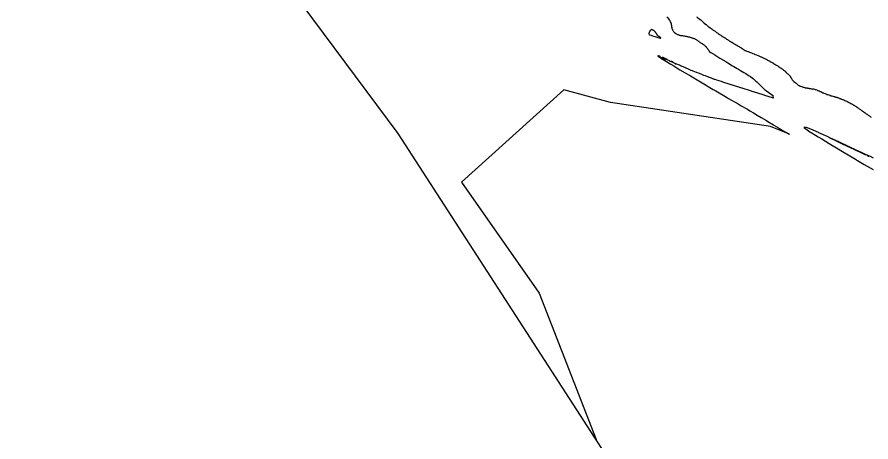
# Model space of a CAD drawing. Header units: metres. Extents: x 483462 to 484492, y 8428718 to 8429266.
# Drawn here: x 483718.7 to 483834.4, y 8429013.4 to 8429071 of the extents above; entities that cross this region are included whole.
import ezdxf

# ---------------------------------------------------------------- set-up
doc = ezdxf.new("R2010")
doc.units = ezdxf.units.M
for name, color, linetype in [('C-TINN-BNDY', 110, 'Continuous'), ('C-TOPO-MAJR', 9, 'Continuous'), ('C-TOPO-MINR', 8, 'Continuous')]:
    doc.layers.add(name, color=color, linetype=linetype)

msp = doc.modelspace()

# ---------------------------------------------------------------- linework, layer by layer
at = {"layer": 'C-TINN-BNDY', "color": 110, "linetype": 'Continuous', "lineweight": -3, "flags": 128}
msp.add_lwpolyline([(483993.83, 8428866.56), (483819.35, 8428977.94), (483813.92, 8428987.8), (483770.38, 8429055.19), (483738.68, 8429097.82), (483737.03, 8429098.64), (483731.94, 8429101.19), (483726.84, 8429103.74), (483721.62, 8429106.34), (483721.48, 8429106.41), (483711.68, 8429111.42)], dxfattribs=at)
at = {"layer": 'C-TOPO-MAJR', "color": 9, "linetype": 'Continuous', "lineweight": -3, "elevation": 1200, "flags": 128}
for points in [[(483810.81, 8429071.04), (483810.9, 8429070.97), (483810.99, 8429070.91), (483810.99, 8429070.91), (483811.17, 8429070.77), (483811.17, 8429070.76), (483811.36, 8429070.62), (483811.37, 8429070.61), (483811.56, 8429070.46), (483811.58, 8429070.44), (483811.67, 8429070.37), (483811.69, 8429070.33), (483811.71, 8429070.29), (483811.74, 8429070.27), (483811.86, 8429070.17), (483811.89, 8429070.15), (483812.1, 8429069.99), (483812.15, 8429069.96), (483812.26, 8429069.87), (483812.28, 8429069.82), (483812.39, 8429069.73), (483812.45, 8429069.69), (483812.64, 8429069.55), (483812.7, 8429069.5), (483812.8, 8429069.43), (483812.87, 8429069.38), (483812.9, 8429069.35), (483813, 8429069.29), (483813.07, 8429069.24), (483813.23, 8429069.12), (483813.31, 8429069.07), (483813.4, 8429069.01), (483813.48, 8429068.95), (483813.51, 8429068.93), (483813.53, 8429068.92), (483813.59, 8429068.88), (483813.68, 8429068.82), (483813.79, 8429068.74), (483813.88, 8429068.68), (483813.99, 8429068.6), (483814.09, 8429068.53), (483814.2, 8429068.46), (483814.29, 8429068.4), (483814.39, 8429068.33), (483814.49, 8429068.27), (483814.53, 8429068.24), (483814.63, 8429068.17), (483814.66, 8429068.17), (483814.71, 8429068.13), (483814.8, 8429068.07), (483814.88, 8429068.01), (483814.98, 8429067.95), (483815.02, 8429067.92), (483815.11, 8429067.86), (483815.14, 8429067.85), (483815.23, 8429067.79), (483815.29, 8429067.75), (483815.38, 8429067.7), (483815.43, 8429067.66), (483815.5, 8429067.61), (483815.53, 8429067.61), (483815.56, 8429067.59), (483815.65, 8429067.53), (483815.69, 8429067.5), (483815.78, 8429067.44), (483815.81, 8429067.42), (483815.91, 8429067.36), (483815.94, 8429067.35), (483816.02, 8429067.3), (483816.04, 8429067.29), (483816.06, 8429067.28), (483816.14, 8429067.23), (483816.17, 8429067.22), (483816.24, 8429067.18), (483816.27, 8429067.16), (483816.35, 8429067.12), (483816.37, 8429067.11), (483816.45, 8429067.07), (483816.47, 8429067.05), (483816.56, 8429067), (483816.58, 8429066.99), (483816.67, 8429066.94), (483816.78, 8429066.87), (483816.8, 8429066.85), (483816.91, 8429066.78), (483816.93, 8429066.77), (483816.93, 8429066.76), (483817.02, 8429066.7), (483817.03, 8429066.7), (483817.12, 8429066.64), (483817.13, 8429066.63), (483817.24, 8429066.56), (483817.25, 8429066.55), (483817.27, 8429066.54), (483817.39, 8429066.48), (483817.4, 8429066.47), (483817.5, 8429066.42), (483817.51, 8429066.42), (483817.62, 8429066.37), (483817.77, 8429066.32), (483817.78, 8429066.31), (483817.98, 8429066.24), (483817.98, 8429066.23), (483817.99, 8429066.23), (483818.12, 8429066.18), (483818.13, 8429066.18), (483818.28, 8429066.13), (483818.28, 8429066.12), (483818.44, 8429066.06), (483818.44, 8429066.06), (483818.44, 8429066.06), (483818.61, 8429066), (483818.61, 8429066), (483818.63, 8429065.99), (483818.78, 8429065.93), (483818.79, 8429065.93), (483818.79, 8429065.93), (483818.97, 8429065.86), (483818.97, 8429065.85), (483819.15, 8429065.78), (483819.15, 8429065.78), (483819.16, 8429065.77), (483819.34, 8429065.7), (483819.35, 8429065.69), (483819.53, 8429065.61), (483819.54, 8429065.61), (483819.55, 8429065.61), (483819.72, 8429065.52), (483819.74, 8429065.52), (483819.91, 8429065.44), (483819.93, 8429065.43), (483819.94, 8429065.42), (483820.12, 8429065.33), (483820.13, 8429065.32), (483820.14, 8429065.32), (483820.32, 8429065.23), (483820.34, 8429065.22), (483820.5, 8429065.13), (483820.54, 8429065.11), (483820.71, 8429065.01), (483820.73, 8429065), (483820.75, 8429064.99), (483820.91, 8429064.9), (483820.93, 8429064.89), (483820.96, 8429064.87), (483821.12, 8429064.78), (483821.18, 8429064.75), (483821.34, 8429064.65), (483821.37, 8429064.64), (483821.38, 8429064.63), (483821.4, 8429064.62), (483821.55, 8429064.53), (483821.59, 8429064.5), (483821.73, 8429064.42), (483821.8, 8429064.38), (483821.84, 8429064.35), (483821.97, 8429064.26), (483821.99, 8429064.25), (483822, 8429064.23), (483822.04, 8429064.2), (483822.17, 8429064.12), (483822.25, 8429064.07), (483822.36, 8429063.99), (483822.41, 8429063.96), (483822.51, 8429063.89), (483822.52, 8429063.87), (483822.53, 8429063.85), (483822.57, 8429063.82), (483822.67, 8429063.75), (483822.75, 8429063.69), (483822.83, 8429063.63), (483822.88, 8429063.6), (483822.95, 8429063.54), (483822.96, 8429063.52), (483822.96, 8429063.49), (483822.97, 8429063.45), (483823.02, 8429063.41), (483823.08, 8429063.37), (483823.17, 8429063.29), (483823.22, 8429063.25), (483823.27, 8429063.2), (483823.34, 8429063.12), (483823.39, 8429063.07), (483823.47, 8429062.97), (483823.51, 8429062.92), (483823.55, 8429062.87), (483823.61, 8429062.77), (483823.64, 8429062.73), (483823.7, 8429062.63), (483823.73, 8429062.59), (483823.77, 8429062.5), (483823.79, 8429062.46), (483823.85, 8429062.38), (483823.96, 8429062.3), (483823.99, 8429062.25), (483824.16, 8429062.15), (483824.19, 8429062.11), (483824.21, 8429062.09), (483824.32, 8429062.02), (483824.34, 8429062), (483824.4, 8429061.93), (483824.47, 8429061.85), (483824.49, 8429061.84), (483824.57, 8429061.78), (483824.59, 8429061.77), (483824.66, 8429061.72), (483824.73, 8429061.69), (483824.74, 8429061.68), (483824.81, 8429061.65), (483824.89, 8429061.62), (483824.91, 8429061.61), (483825.01, 8429061.58), (483825.03, 8429061.58), (483825.12, 8429061.55), (483825.14, 8429061.55), (483825.18, 8429061.52), (483825.23, 8429061.5), (483825.32, 8429061.48), (483825.34, 8429061.48), (483825.43, 8429061.46), (483825.44, 8429061.46), (483825.49, 8429061.44), (483825.54, 8429061.41), (483825.65, 8429061.4), (483825.66, 8429061.4), (483825.77, 8429061.4), (483825.78, 8429061.4), (483825.83, 8429061.37), (483825.88, 8429061.35), (483825.89, 8429061.35), (483826.01, 8429061.34), (483826.13, 8429061.33), (483826.14, 8429061.33), (483826.22, 8429061.31), (483826.23, 8429061.3), (483826.37, 8429061.27), (483826.38, 8429061.27), (483826.52, 8429061.24), (483826.58, 8429061.25), (483826.64, 8429061.27), (483826.65, 8429061.27), (483826.77, 8429061.22), (483826.77, 8429061.21), (483826.89, 8429061.16), (483826.95, 8429061.19), (483826.95, 8429061.19), (483827.08, 8429061.12), (483827.08, 8429061.12), (483827.21, 8429061.05), (483827.28, 8429061.06), (483827.28, 8429061.06), (483827.38, 8429061), (483827.41, 8429060.98), (483827.42, 8429060.98), (483827.42, 8429060.98), (483827.55, 8429060.9), (483827.55, 8429060.9), (483827.63, 8429060.89), (483827.64, 8429060.89), (483827.64, 8429060.89), (483827.78, 8429060.81), (483827.79, 8429060.81), (483827.93, 8429060.73), (483827.94, 8429060.73), (483828, 8429060.71), (483828, 8429060.71), (483828.06, 8429060.7), (483828.07, 8429060.69), (483828.22, 8429060.62), (483828.23, 8429060.62), (483828.39, 8429060.55), (483828.4, 8429060.54), (483828.47, 8429060.52), (483828.54, 8429060.5), (483828.55, 8429060.5), (483828.69, 8429060.45), (483828.7, 8429060.44), (483828.71, 8429060.44), (483828.86, 8429060.39), (483828.87, 8429060.38), (483828.94, 8429060.36), (483829.01, 8429060.34), (483829.03, 8429060.33), (483829.13, 8429060.3), (483829.14, 8429060.3), (483829.26, 8429060.27), (483829.27, 8429060.26), (483829.29, 8429060.26), (483829.4, 8429060.23), (483829.41, 8429060.23), (483829.5, 8429060.21), (483829.52, 8429060.2), (483829.58, 8429060.18), (483829.64, 8429060.16), (483829.66, 8429060.15), (483829.77, 8429060.12), (483829.79, 8429060.12), (483829.89, 8429060.09), (483829.9, 8429060.08), (483829.95, 8429060.07), (483829.97, 8429060.06), (483830.01, 8429060.04), (483830.03, 8429060.04), (483830.16, 8429059.99), (483830.18, 8429059.98), (483830.3, 8429059.94), (483830.33, 8429059.93), (483830.37, 8429059.91), (483830.39, 8429059.9), (483830.43, 8429059.89), (483830.46, 8429059.88), (483830.59, 8429059.82), (483830.62, 8429059.81), (483830.74, 8429059.76), (483830.77, 8429059.75), (483830.79, 8429059.74), (483830.85, 8429059.71), (483830.87, 8429059.7), (483830.99, 8429059.65), (483831.02, 8429059.64), (483831.05, 8429059.63), (483831.16, 8429059.58), (483831.18, 8429059.56), (483831.24, 8429059.53), (483831.26, 8429059.52), (483831.37, 8429059.47), (483831.4, 8429059.45), (483831.44, 8429059.43), (483831.55, 8429059.38), (483831.58, 8429059.36), (483831.61, 8429059.34), (483831.65, 8429059.32), (483831.68, 8429059.3), (483831.79, 8429059.24), (483831.83, 8429059.22), (483831.87, 8429059.2), (483831.98, 8429059.14), (483832.02, 8429059.11), (483832.06, 8429059.09), (483832.09, 8429059.07), (483832.13, 8429059.04), (483832.19, 8429059), (483832.24, 8429058.97), (483832.35, 8429058.91), (483832.41, 8429058.87), (483832.48, 8429058.83), (483832.52, 8429058.8), (483832.57, 8429058.77), (483832.63, 8429058.72), (483832.68, 8429058.69), (483832.73, 8429058.65), (483832.79, 8429058.61), (483832.85, 8429058.57), (483832.93, 8429058.52), (483833, 8429058.47), (483833.06, 8429058.43), (483833.12, 8429058.39), (483833.17, 8429058.35), (483833.22, 8429058.31), (483833.31, 8429058.25), (483833.36, 8429058.21), (483833.44, 8429058.15), (483833.52, 8429058.1), (483833.63, 8429058.02), (483833.7, 8429057.97), (483833.81, 8429057.89), (483833.89, 8429057.83), (483833.97, 8429057.78), (483834.05, 8429057.71), (483834.13, 8429057.66), (483834.22, 8429057.59), (483834.32, 8429057.52), (483834.36, 8429057.49), (483834.47, 8429057.41)], [(483834.78, 8429051.86), (483834.36, 8429052.09), (483833.77, 8429052.34), (483833.25, 8429052.58), (483832.74, 8429052.81), (483832.13, 8429053.09), (483831.9, 8429053.2), (483831.68, 8429053.31), (483831.53, 8429053.38), (483830.28, 8429053.97), (483830.2, 8429054.01), (483830.13, 8429054.04), (483829.12, 8429054.51), (483828.7, 8429054.71), (483828.63, 8429054.75), (483827.38, 8429055.31), (483827.34, 8429055.33), (483826.29, 8429055.79), (483826.28, 8429055.8), (483825.71, 8429056.02), (483825.65, 8429056.02), (483825.35, 8429056.02), (483825.6, 8429055.83), (483826.17, 8429055.46), (483826.32, 8429055.36), (483827.28, 8429054.76), (483827.76, 8429054.47), (483828.76, 8429053.86), (483829.78, 8429053.25), (483830.56, 8429052.78), (483832.34, 8429051.72), (483832.62, 8429051.56), (483833.52, 8429051.03), (483834.72, 8429050.32)]]:
    msp.add_lwpolyline(points, dxfattribs=at)
for points in [[(483830.18, 8429054.02), (483830.09, 8429054.06), (483828.86, 8429054.64), (483828.76, 8429054.68), (483828.88, 8429054.61), (483829.83, 8429054.17), (483830.16, 8429054.01), (483831.14, 8429053.56), (483831.41, 8429053.44), (483830.18, 8429054.02)], [(483832.7, 8429052.81), (483833.53, 8429052.41), (483833.7, 8429052.33), (483833.37, 8429052.49), (483832.75, 8429052.79), (483832.7, 8429052.81), (483832.41, 8429052.95), (483831.47, 8429053.4), (483831.08, 8429053.59), (483830.5, 8429053.85), (483830.55, 8429053.82), (483831.13, 8429053.55), (483831.73, 8429053.27), (483832.01, 8429053.13), (483832.56, 8429052.87), (483832.7, 8429052.81)], [(483834.15, 8429052.13), (483833.99, 8429052.21), (483834.12, 8429052.14), (483834.15, 8429052.13)]]:
    msp.add_lwpolyline(points, close=True, dxfattribs=at)
at = {"layer": 'C-TOPO-MINR', "color": 8, "linetype": 'Continuous', "lineweight": -3, "elevation": 1202, "flags": 128}
msp.add_lwpolyline([(483806.78, 8429071.04), (483806.85, 8429070.95), (483806.87, 8429070.93), (483806.91, 8429070.89), (483806.91, 8429070.89), (483807.01, 8429070.75), (483807.11, 8429070.61), (483807.12, 8429070.6), (483807.15, 8429070.54), (483807.16, 8429070.53), (483807.23, 8429070.37), (483807.3, 8429070.23), (483807.31, 8429070.2), (483807.33, 8429070.14), (483807.34, 8429070.11), (483807.37, 8429069.98), (483807.4, 8429069.85), (483807.4, 8429069.81), (483807.41, 8429069.77), (483807.42, 8429069.68), (483807.43, 8429069.64), (483807.46, 8429069.51), (483807.47, 8429069.46), (483807.5, 8429069.37), (483807.52, 8429069.32), (483807.54, 8429069.27), (483807.58, 8429069.18), (483807.62, 8429069.13), (483807.68, 8429069.05), (483807.72, 8429069), (483807.78, 8429068.93), (483807.83, 8429068.9), (483807.89, 8429068.84), (483807.94, 8429068.81), (483808, 8429068.76), (483808.07, 8429068.73), (483808.14, 8429068.69), (483808.22, 8429068.65), (483808.29, 8429068.62), (483808.38, 8429068.59), (483808.46, 8429068.56), (483808.53, 8429068.54), (483808.61, 8429068.52), (483808.69, 8429068.51), (483808.76, 8429068.5), (483808.81, 8429068.49), (483808.88, 8429068.49), (483808.91, 8429068.48), (483808.99, 8429068.47), (483809.07, 8429068.46), (483809.14, 8429068.45), (483809.24, 8429068.43), (483809.27, 8429068.43), (483809.35, 8429068.41), (483809.41, 8429068.4), (483809.49, 8429068.38), (483809.58, 8429068.36), (483809.66, 8429068.33), (483809.75, 8429068.31), (483809.8, 8429068.3), (483809.89, 8429068.28), (483809.93, 8429068.27), (483810.02, 8429068.24), (483810.08, 8429068.22), (483810.15, 8429068.2), (483810.24, 8429068.18), (483810.27, 8429068.16), (483810.36, 8429068.13), (483810.41, 8429068.11), (483810.5, 8429068.08), (483810.57, 8429068.05), (483810.67, 8429067.99), (483810.74, 8429067.96), (483810.78, 8429067.93), (483810.87, 8429067.88), (483810.9, 8429067.87), (483810.93, 8429067.84), (483811.01, 8429067.79), (483811.05, 8429067.76), (483811.13, 8429067.7), (483811.17, 8429067.66), (483811.26, 8429067.6), (483811.29, 8429067.57), (483811.38, 8429067.5), (483811.4, 8429067.49), (483811.44, 8429067.47), (483811.54, 8429067.4), (483811.57, 8429067.38), (483811.66, 8429067.32), (483811.67, 8429067.31), (483811.75, 8429067.26), (483811.77, 8429067.24), (483811.8, 8429067.22), (483811.87, 8429067.17), (483811.9, 8429067.14), (483811.98, 8429067.07), (483812, 8429067.06), (483812.08, 8429066.97), (483812.09, 8429066.96), (483812.11, 8429066.94), (483812.2, 8429066.83), (483812.22, 8429066.81), (483812.29, 8429066.72), (483812.3, 8429066.71), (483812.3, 8429066.7), (483812.36, 8429066.61), (483812.37, 8429066.6), (483812.41, 8429066.53), (483812.41, 8429066.52), (483812.45, 8429066.46), (483812.45, 8429066.46), (483812.48, 8429066.41), (483812.48, 8429066.4), (483812.49, 8429066.4), (483812.53, 8429066.33), (483812.53, 8429066.33), (483812.53, 8429066.33), (483812.72, 8429066.21), (483812.72, 8429066.21), (483812.73, 8429066.21), (483812.73, 8429066.2), (483812.73, 8429066.2), (483812.73, 8429066.2), (483813.12, 8429065.97), (483813.25, 8429065.88), (483813.27, 8429065.88), (483813.97, 8429065.45), (483814.05, 8429065.4), (483814.75, 8429064.96), (483814.9, 8429064.88), (483815.03, 8429064.8), (483815.66, 8429064.41), (483815.83, 8429064.31), (483816.29, 8429064.03), (483816.49, 8429063.92), (483816.76, 8429063.75), (483816.98, 8429063.63), (483817.22, 8429063.49), (483817.46, 8429063.34), (483817.66, 8429063.23), (483817.93, 8429063.04), (483818.11, 8429062.94), (483818.4, 8429062.7), (483818.54, 8429062.61), (483818.85, 8429062.32), (483818.96, 8429062.23), (483819.28, 8429061.91), (483819.35, 8429061.84), (483819.7, 8429061.49), (483819.74, 8429061.45), (483820.12, 8429061.1), (483820.13, 8429061.09), (483820.27, 8429060.98), (483820.59, 8429060.75), (483820.61, 8429060.73), (483820.62, 8429060.73), (483821.11, 8429060.39), (483821.12, 8429060.39), (483821.13, 8429060.38), (483821.13, 8429060.38), (483821.13, 8429060.38), (483821.17, 8429060.02), (483821.17, 8429060.02), (483821.15, 8429060.03), (483821.09, 8429060.04), (483820.05, 8429060.37), (483819.97, 8429060.4), (483819.84, 8429060.44), (483818.51, 8429060.86), (483818.48, 8429060.87), (483818.13, 8429060.98), (483817, 8429061.34), (483816.92, 8429061.37), (483815.65, 8429061.77), (483815.55, 8429061.8), (483815.51, 8429061.82), (483815.49, 8429061.82), (483815.49, 8429061.82), (483815.47, 8429061.82), (483815.36, 8429061.86), (483814.37, 8429062.18), (483814.18, 8429062.25), (483813.57, 8429062.45), (483813.34, 8429062.54), (483813.19, 8429062.55), (483813.19, 8429062.55), (483813.14, 8429062.57), (483812.99, 8429062.63), (483812.83, 8429062.7), (483812.54, 8429062.81), (483812.45, 8429062.85), (483812.42, 8429062.86), (483812.42, 8429062.86), (483812.01, 8429063.02), (483811.99, 8429063.01), (483811.78, 8429063.09), (483811.41, 8429063.24), (483811.08, 8429063.38), (483810.82, 8429063.48), (483810.78, 8429063.47), (483810.78, 8429063.47), (483810.36, 8429063.65), (483810.33, 8429063.66), (483810.25, 8429063.69), (483810.08, 8429063.76), (483809.61, 8429063.96), (483809.36, 8429064.06), (483809.19, 8429064.17), (483808.63, 8429064.41), (483808.49, 8429064.47), (483808.35, 8429064.53), (483807.9, 8429064.72), (483808.05, 8429064.63), (483807.52, 8429064.89), (483807.4, 8429064.95), (483807.18, 8429064.98), (483807.13, 8429065.07), (483806.81, 8429065.22), (483806.72, 8429065.25), (483806.69, 8429065.25), (483806.69, 8429065.24), (483806.35, 8429065.41), (483806.45, 8429065.19), (483805.93, 8429065.5), (483805.83, 8429065.69), (483805.81, 8429065.7), (483805.64, 8429065.75), (483805.63, 8429065.76), (483805.57, 8429065.76), (483805.55, 8429065.75), (483805.55, 8429065.74), (483805.56, 8429065.72), (483805.63, 8429065.67), (483805.86, 8429065.51), (483805.97, 8429065.44), (483806.51, 8429065.1), (483807.31, 8429064.61), (483807.7, 8429064.37), (483808.55, 8429063.86), (483809.27, 8429063.43), (483809.98, 8429063.01), (483811.1, 8429062.35), (483811.54, 8429062.09), (483813.06, 8429061.19), (483813.13, 8429061.15), (483813.42, 8429060.98), (483814.87, 8429060.13), (483815.14, 8429059.98), (483816.44, 8429059.22), (483816.84, 8429058.98), (483817.69, 8429058.49), (483818.04, 8429058.28), (483818.51, 8429058), (483819.01, 8429057.71), (483819.57, 8429057.38), (483820.27, 8429056.96), (483820.47, 8429056.84), (483821.23, 8429056.39), (483821.28, 8429056.36), (483821.9, 8429056), (483822.06, 8429055.9), (483822.64, 8429055.55), (483823, 8429055.34), (483823.22, 8429055.21), (483823.33, 8429055.14), (483823.39, 8429055.11), (483820.84, 8429056.17), (483799.12, 8429059.41), (483792.79, 8429061.12), (483778.94, 8429048.61), (483789.46, 8429033.56), (483797.18, 8429013.72), (483797.06, 8429013.89)], dxfattribs=at)
at = {"layer": 'C-TOPO-MINR', "color": 8, "linetype": 'Continuous', "lineweight": -3, "flags": 128}
for points, elevation in [([(483805.72, 8429068.2), (483805.85, 8429068.16), (483805.97, 8429068.13), (483805.95, 8429068.17), (483805.93, 8429068.19), (483805.9, 8429068.21), (483805.88, 8429068.23), (483805.85, 8429068.26), (483805.82, 8429068.28), (483805.79, 8429068.3), (483805.76, 8429068.32), (483805.73, 8429068.35), (483805.69, 8429068.37), (483805.66, 8429068.4), (483805.61, 8429068.43), (483805.57, 8429068.47), (483805.52, 8429068.51), (483805.48, 8429068.56), (483805.44, 8429068.62), (483805.4, 8429068.67), (483805.37, 8429068.71), (483805.36, 8429068.73), (483805.35, 8429068.78), (483805.34, 8429068.8), (483805.31, 8429068.84), (483805.29, 8429068.87), (483805.27, 8429068.91), (483805.24, 8429068.93), (483805.22, 8429068.97), (483805.19, 8429069), (483805.14, 8429069.05), (483805.08, 8429069.11), (483805.04, 8429069.14), (483805.02, 8429069.17), (483804.96, 8429069.2), (483804.93, 8429069.22), (483804.87, 8429069.24), (483804.84, 8429069.25), (483804.8, 8429069.29), (483804.74, 8429069.31), (483804.7, 8429069.3), (483804.67, 8429069.29), (483804.61, 8429069.24), (483804.58, 8429069.22), (483804.53, 8429069.18), (483804.51, 8429069.14), (483804.47, 8429069.09), (483804.45, 8429069.06), (483804.41, 8429069), (483804.39, 8429068.97), (483804.38, 8429068.93), (483804.38, 8429068.9), (483804.36, 8429068.88), (483804.35, 8429068.85), (483804.34, 8429068.83), (483804.33, 8429068.8), (483804.33, 8429068.75), (483804.33, 8429068.71), (483804.38, 8429068.63), (483804.38, 8429068.63), (483804.42, 8429068.61), (483804.65, 8429068.54), (483804.76, 8429068.5), (483804.97, 8429068.43), (483805.15, 8429068.37), (483805.3, 8429068.33), (483805.57, 8429068.24), (483805.72, 8429068.2)], 1204), ([(483806.73, 8429065.28), (483806.18, 8429065.55), (483806.18, 8429065.55), (483806.17, 8429065.55), (483806.17, 8429065.55), (483806.22, 8429065.52), (483806.75, 8429065.27), (483806.77, 8429065.27), (483806.73, 8429065.28)], 1202), ([(483807.4, 8429064.99), (483807.29, 8429065), (483807.65, 8429064.85), (483807.4, 8429064.99)], 1202)]:
    msp.add_lwpolyline(points, close=True, dxfattribs=dict(at, elevation=elevation))

doc.saveas('drawing.dxf')
